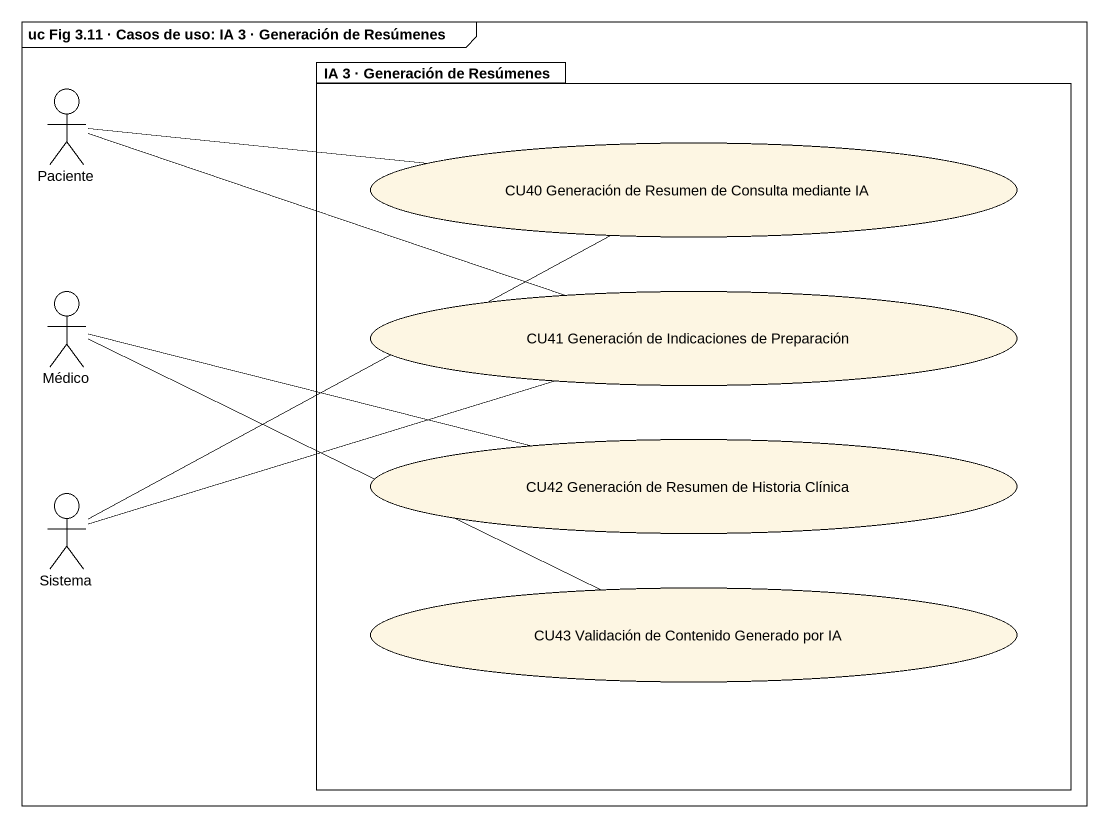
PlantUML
@startuml
mainframe uc Fig 3.11 · Casos de uso: IA 3 · Generación de Resúmenes
actor Paciente
package "IA 3 · Generación de Resúmenes" as IA_3_Generación_de_Resúmenes {
  usecase "CU40 Generación de Resumen de Consulta mediante IA" as CU40_Generación_de_Resumen
  usecase "CU41 Generación de Indicaciones de Preparación" as CU41_Generación_de
  usecase "CU42 Generación de Resumen de Historia Clínica" as CU42_Generación_de_Resumen
  usecase "CU43 Validación de Contenido Generado por IA" as CU43_Validación_de
}
actor Médico
actor Sistema
Paciente -right- CU40_Generación_de_Resumen
Paciente -right- CU41_Generación_de
Médico -right- CU42_Generación_de_Resumen
Médico -right- CU43_Validación_de
Sistema -right- CU40_Generación_de_Resumen
Sistema -right- CU41_Generación_de
@enduml
